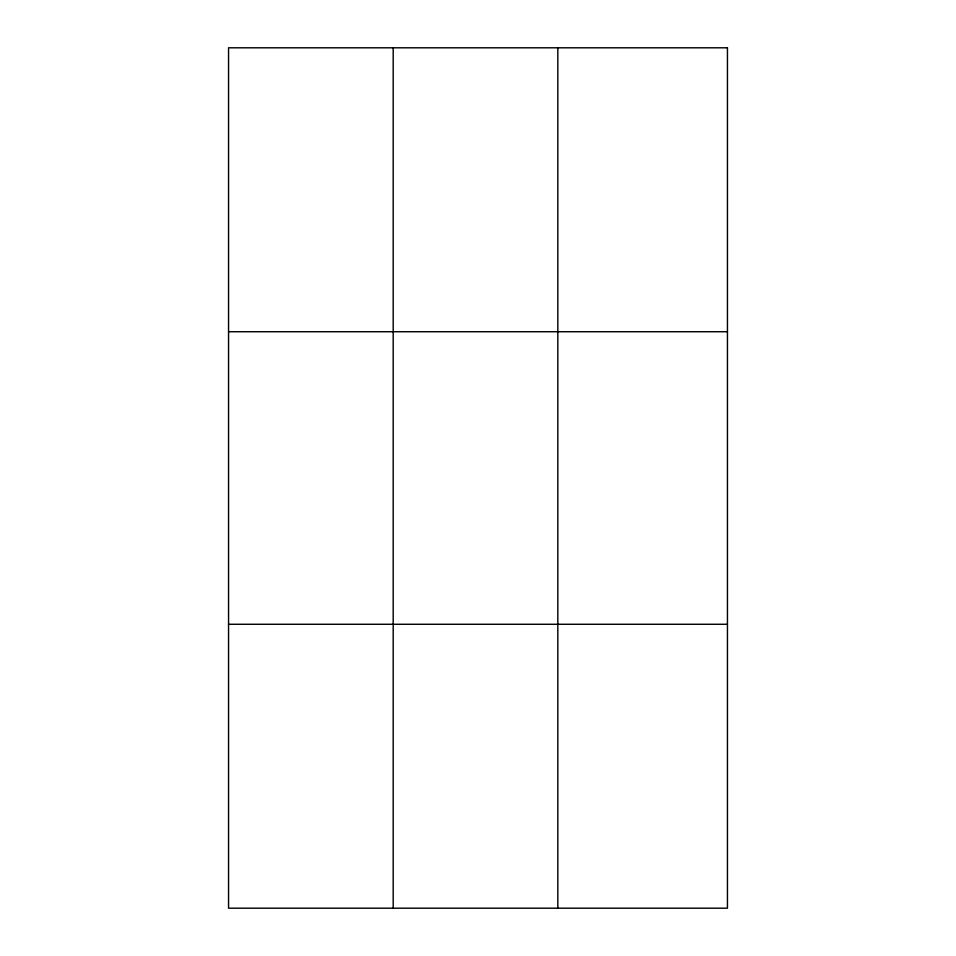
<?xml version="1.0" encoding="UTF-8"?>
<svg xmlns="http://www.w3.org/2000/svg" width="956" height="956" viewBox="0 0 956 956"><rect width="100%" height="100%" fill="white"/><g stroke="black" fill="none" stroke-linecap="round" stroke-linejoin="round"><path stroke-width="1.43" d="M393.191 47.8L393.191 908.2M557.826 47.8L557.826 908.2M228.556 331.732L727.444 331.732M228.556 624.268L727.444 624.268M727.444 47.8L727.444 908.2L228.556 908.2L228.556 47.8L727.444 47.8"/></g></svg>
